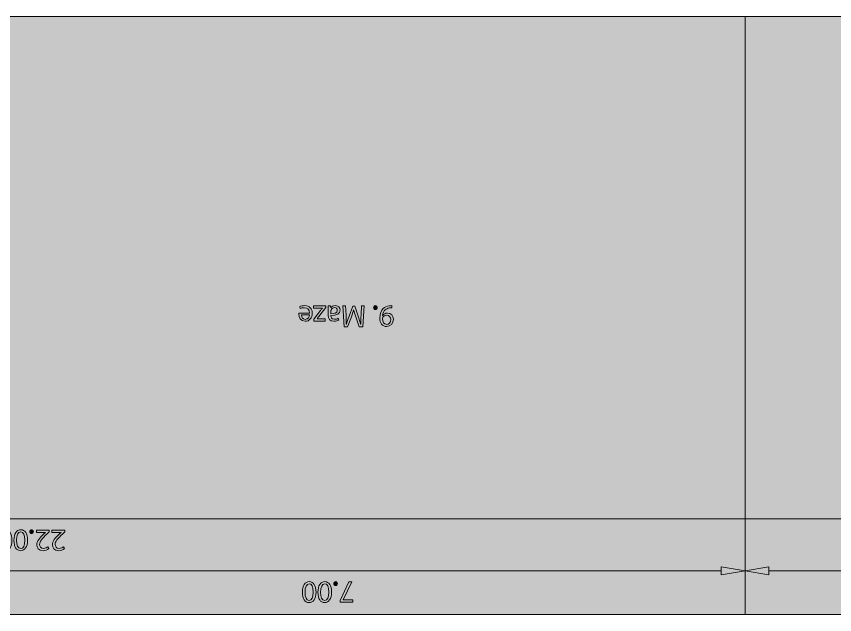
# Model space of a CAD drawing. Header units: centimetres. Extents: x -16.81 to -14.54, y 1.61 to 2.77.
# Drawn here: x -15.5059 to -15.2648, y 1.7457 to 1.922 of the extents above; entities that cross this region are included whole.
import ezdxf

# ---------------------------------------------------------------- set-up
doc = ezdxf.new("R2010")
doc.units = ezdxf.units.CM
doc.header["$MEASUREMENT"] = 0
for name, color, linetype, lineweight in [('0TEXT', 7, 'Continuous', 0), ('EXP BORDER', 7, 'Continuous', 0), ('EXP COTA', 7, 'Continuous', 0), ('EXP HATCH', 7, 'Continuous', 0)]:
    doc.layers.add(name, color=color, linetype=linetype, lineweight=lineweight)

# ---------------------------------------------------------------- blocks, each defined once
blk = doc.blocks.new('Block_67')
at = {"layer": 'EXP COTA', "true_color": 0x0000cc, "transparency": 33554687}
h = blk.add_hatch(color=172, dxfattribs=at)
h.dxf.hatch_style = 2
edge = h.paths.add_edge_path()
edge.add_spline(control_points=[(-15.20672, 1.75231), (-15.20672, 1.75386), (-15.2072, 1.75476), (-15.20793, 1.75476), (-15.20875, 1.75476), (-15.20915, 1.75379), (-15.20915, 1.75228), (-15.20915, 1.7508), (-15.20877, 1.74983), (-15.20794, 1.74983), (-15.20724, 1.74983), (-15.20672, 1.75069), (-15.20672, 1.75231)], knot_values=[0, 0, 0, 0, 1, 1, 1, 2, 2, 2, 3, 3, 3, 4, 4, 4, 4], degree=3, periodic=0)
edge = h.paths.add_edge_path()
edge.add_spline(control_points=[(-15.20994, 1.75224), (-15.20994, 1.75428), (-15.2092, 1.75538), (-15.20787, 1.75538), (-15.20672, 1.75538), (-15.20593, 1.75428), (-15.20591, 1.75231), (-15.20591, 1.75032), (-15.20677, 1.74921), (-15.20798, 1.74921), (-15.20924, 1.74921), (-15.20994, 1.75035), (-15.20994, 1.75224)], knot_values=[0, 0, 0, 0, 1, 1, 1, 2, 2, 2, 3, 3, 3, 4, 4, 4, 4], degree=3, periodic=0)
h = blk.add_hatch(color=172, dxfattribs=at)
h.dxf.hatch_style = 2
edge = h.paths.add_edge_path()
edge.add_spline(control_points=[(-15.20212, 1.75231), (-15.20212, 1.75386), (-15.20259, 1.75476), (-15.20333, 1.75476), (-15.20415, 1.75476), (-15.20455, 1.75379), (-15.20455, 1.75228), (-15.20455, 1.7508), (-15.20417, 1.74983), (-15.20334, 1.74983), (-15.20264, 1.74983), (-15.20212, 1.75069), (-15.20212, 1.75231)], knot_values=[0, 0, 0, 0, 1, 1, 1, 2, 2, 2, 3, 3, 3, 4, 4, 4, 4], degree=3, periodic=0)
edge = h.paths.add_edge_path()
edge.add_spline(control_points=[(-15.20534, 1.75224), (-15.20534, 1.75428), (-15.2046, 1.75538), (-15.20328, 1.75538), (-15.20212, 1.75538), (-15.20133, 1.75428), (-15.20131, 1.75231), (-15.20131, 1.75032), (-15.20217, 1.74921), (-15.20338, 1.74921), (-15.20464, 1.74921), (-15.20534, 1.75035), (-15.20534, 1.75224)], knot_values=[0, 0, 0, 0, 1, 1, 1, 2, 2, 2, 3, 3, 3, 4, 4, 4, 4], degree=3, periodic=0)
h = blk.add_hatch(color=172, dxfattribs=at)
h.dxf.hatch_style = 2
edge = h.paths.add_edge_path()
edge.add_spline(control_points=[(-15.19961, 1.75479), (-15.19961, 1.75445), (-15.19983, 1.75421), (-15.20014, 1.75421), (-15.20047, 1.75421), (-15.20069, 1.75445), (-15.20069, 1.75479), (-15.20069, 1.75514), (-15.20048, 1.75538), (-15.20014, 1.75538), (-15.19981, 1.75538), (-15.19961, 1.75514), (-15.19961, 1.75479)], knot_values=[0, 0, 0, 0, 1, 1, 1, 2, 2, 2, 3, 3, 3, 4, 4, 4, 4], degree=3, periodic=0)
h = blk.add_hatch(color=172, dxfattribs=at)
h.dxf.hatch_style = 2
edge = h.paths.add_edge_path()
edge.add_spline(control_points=[(-15.19849, 1.75001), (-15.19849, 1.75001), (-15.19621, 1.75001), (-15.19621, 1.75001), (-15.19621, 1.75001), (-15.19599, 1.75152), (-15.19599, 1.75152), (-15.19613, 1.75152), (-15.19625, 1.75149), (-15.19647, 1.75149), (-15.19694, 1.75149), (-15.19738, 1.75159), (-15.19776, 1.75183), (-15.19823, 1.75207), (-15.19861, 1.75259), (-15.19861, 1.75335), (-15.19861, 1.75452), (-15.19768, 1.75538), (-15.19639, 1.75538), (-15.19575, 1.75538), (-15.1952, 1.75521), (-15.1949, 1.755), (-15.1949, 1.755), (-15.19511, 1.75438), (-15.19511, 1.75438), (-15.19535, 1.75455), (-15.19583, 1.75472), (-15.19639, 1.75472), (-15.19714, 1.75472), (-15.1978, 1.75424), (-15.1978, 1.75345), (-15.19778, 1.75266), (-15.19726, 1.75211), (-15.19608, 1.75211), (-15.19575, 1.75211), (-15.19547, 1.75214), (-15.19525, 1.75218), (-15.19525, 1.75218), (-15.19564, 1.74932), (-15.19564, 1.74932), (-15.19564, 1.74932), (-15.19849, 1.74932), (-15.19849, 1.74932), (-15.19849, 1.74932), (-15.19849, 1.75001), (-15.19849, 1.75001)], knot_values=[0, 0, 0, 0, 1, 1, 1, 2, 2, 2, 3, 3, 3, 4, 4, 4, 5, 5, 5, 6, 6, 6, 7, 7, 7, 8, 8, 8, 9, 9, 9, 10, 10, 10, 11, 11, 11, 12, 12, 12, 13, 13, 13, 14, 14, 14, 15, 15, 15, 15], degree=3, periodic=0)
at = {"layer": 'EXP COTA'}
for points, knots in [([(-15.20994, 1.75224), (-15.20994, 1.75428), (-15.2092, 1.75538), (-15.20787, 1.75538), (-15.20672, 1.75538), (-15.20593, 1.75428), (-15.20591, 1.75231), (-15.20591, 1.75032), (-15.20677, 1.74921), (-15.20798, 1.74921), (-15.20924, 1.74921), (-15.20994, 1.75035), (-15.20994, 1.75224)], [0, 0, 0, 0, 1, 1, 1, 2, 2, 2, 3, 3, 3, 4, 4, 4, 4]), ([(-15.20534, 1.75224), (-15.20534, 1.75428), (-15.2046, 1.75538), (-15.20328, 1.75538), (-15.20212, 1.75538), (-15.20133, 1.75428), (-15.20131, 1.75231), (-15.20131, 1.75032), (-15.20217, 1.74921), (-15.20338, 1.74921), (-15.20464, 1.74921), (-15.20534, 1.75035), (-15.20534, 1.75224)], [0, 0, 0, 0, 1, 1, 1, 2, 2, 2, 3, 3, 3, 4, 4, 4, 4]), ([(-15.19961, 1.75479), (-15.19961, 1.75445), (-15.19983, 1.75421), (-15.20014, 1.75421), (-15.20047, 1.75421), (-15.20069, 1.75445), (-15.20069, 1.75479), (-15.20069, 1.75514), (-15.20048, 1.75538), (-15.20014, 1.75538), (-15.19981, 1.75538), (-15.19961, 1.75514), (-15.19961, 1.75479)], [0, 0, 0, 0, 1, 1, 1, 2, 2, 2, 3, 3, 3, 4, 4, 4, 4]), ([(-15.19849, 1.75001), (-15.19849, 1.75001), (-15.19621, 1.75001), (-15.19621, 1.75001), (-15.19621, 1.75001), (-15.19599, 1.75152), (-15.19599, 1.75152), (-15.19613, 1.75152), (-15.19625, 1.75149), (-15.19647, 1.75149), (-15.19694, 1.75149), (-15.19738, 1.75159), (-15.19776, 1.75183), (-15.19823, 1.75207), (-15.19861, 1.75259), (-15.19861, 1.75335), (-15.19861, 1.75452), (-15.19768, 1.75538), (-15.19639, 1.75538), (-15.19575, 1.75538), (-15.1952, 1.75521), (-15.1949, 1.755), (-15.1949, 1.755), (-15.19511, 1.75438), (-15.19511, 1.75438), (-15.19535, 1.75455), (-15.19583, 1.75472), (-15.19639, 1.75472), (-15.19714, 1.75472), (-15.1978, 1.75424), (-15.1978, 1.75345), (-15.19778, 1.75266), (-15.19726, 1.75211), (-15.19608, 1.75211), (-15.19575, 1.75211), (-15.19547, 1.75214), (-15.19525, 1.75218), (-15.19525, 1.75218), (-15.19564, 1.74932), (-15.19564, 1.74932), (-15.19564, 1.74932), (-15.19849, 1.74932), (-15.19849, 1.74932), (-15.19849, 1.74932), (-15.19849, 1.75001), (-15.19849, 1.75001)], [0, 0, 0, 0, 1, 1, 1, 2, 2, 2, 3, 3, 3, 4, 4, 4, 5, 5, 5, 6, 6, 6, 7, 7, 7, 8, 8, 8, 9, 9, 9, 10, 10, 10, 11, 11, 11, 12, 12, 12, 13, 13, 13, 14, 14, 14, 15, 15, 15, 15]), ([(-15.20672, 1.75231), (-15.20672, 1.75386), (-15.2072, 1.75476), (-15.20793, 1.75476), (-15.20875, 1.75476), (-15.20915, 1.75379), (-15.20915, 1.75228), (-15.20915, 1.7508), (-15.20877, 1.74983), (-15.20794, 1.74983), (-15.20724, 1.74983), (-15.20672, 1.75069), (-15.20672, 1.75231)], [0, 0, 0, 0, 1, 1, 1, 2, 2, 2, 3, 3, 3, 4, 4, 4, 4]), ([(-15.20212, 1.75231), (-15.20212, 1.75386), (-15.20259, 1.75476), (-15.20333, 1.75476), (-15.20415, 1.75476), (-15.20455, 1.75379), (-15.20455, 1.75228), (-15.20455, 1.7508), (-15.20417, 1.74983), (-15.20334, 1.74983), (-15.20264, 1.74983), (-15.20212, 1.75069), (-15.20212, 1.75231)], [0, 0, 0, 0, 1, 1, 1, 2, 2, 2, 3, 3, 3, 4, 4, 4, 4])]:
    blk.add_open_spline(points, degree=3, knots=knots, dxfattribs=at)
blk = doc.blocks.new('Block_66')
at = {"layer": 'EXP COTA'}
blk.add_blockref('Block_67', (0, 0), dxfattribs=at)
blk = doc.blocks.new('Block_65')
at = {"layer": 'EXP COTA', "true_color": 0x0000cc, "transparency": 33554687}
h = blk.add_hatch(color=172, dxfattribs=at)
h.dxf.hatch_style = 2
h.paths.add_polyline_path([(-15.28412, 1.75738), (-15.28412, 1.75973), (-15.29117, 1.75855)])
h = blk.add_hatch(color=172, dxfattribs=at)
h.dxf.hatch_style = 2
h.paths.add_polyline_path([(-15.12184, 1.75738), (-15.12184, 1.75973), (-15.11478, 1.75855)])
at = {"layer": 'EXP COTA', "color": 172, "lineweight": 0, "true_color": 0x0000cc}
for p, q in [((-15.29117, 1.74742), (-15.29117, 1.76561)), ((-15.11478, 1.74742), (-15.11478, 1.76561)), ((-15.12184, 1.75855), (-15.28412, 1.75855))]:
    blk.add_line(p, q, dxfattribs=at)
at = {"layer": 'EXP COTA'}
for points in [[(-15.28412, 1.75738), (-15.28412, 1.75973), (-15.29117, 1.75855), (-15.29117, 1.75855)], [(-15.12184, 1.75738), (-15.12184, 1.75973), (-15.11478, 1.75855), (-15.11478, 1.75855)]]:
    blk.add_lwpolyline(points, close=True, dxfattribs=at)
blk.add_blockref('Block_66', (0, 0), dxfattribs=at)
blk = doc.blocks.new('Block_70')
at = {"layer": 'EXP COTA', "true_color": 0x0000cc, "transparency": 33554687}
h = blk.add_hatch(color=172, dxfattribs=at)
h.dxf.hatch_style = 2
edge = h.paths.add_edge_path()
edge.add_spline(control_points=[(-15.41839, 1.75231), (-15.41839, 1.75386), (-15.41887, 1.75476), (-15.41959, 1.75476), (-15.42042, 1.75476), (-15.42082, 1.75379), (-15.42082, 1.75228), (-15.42082, 1.7508), (-15.42044, 1.74983), (-15.41961, 1.74983), (-15.4189, 1.74983), (-15.41839, 1.75069), (-15.41839, 1.75231)], knot_values=[0, 0, 0, 0, 1, 1, 1, 2, 2, 2, 3, 3, 3, 4, 4, 4, 4], degree=3, periodic=0)
edge = h.paths.add_edge_path()
edge.add_spline(control_points=[(-15.42161, 1.75224), (-15.42161, 1.75428), (-15.42087, 1.75538), (-15.41954, 1.75538), (-15.41839, 1.75538), (-15.41759, 1.75428), (-15.41758, 1.75231), (-15.41758, 1.75032), (-15.41844, 1.74921), (-15.41964, 1.74921), (-15.4209, 1.74921), (-15.42161, 1.75035), (-15.42161, 1.75224)], knot_values=[0, 0, 0, 0, 1, 1, 1, 2, 2, 2, 3, 3, 3, 4, 4, 4, 4], degree=3, periodic=0)
h = blk.add_hatch(color=172, dxfattribs=at)
h.dxf.hatch_style = 2
edge = h.paths.add_edge_path()
edge.add_spline(control_points=[(-15.41379, 1.75231), (-15.41379, 1.75386), (-15.41425, 1.75476), (-15.41499, 1.75476), (-15.41582, 1.75476), (-15.41622, 1.75379), (-15.41622, 1.75228), (-15.41622, 1.7508), (-15.41584, 1.74983), (-15.41501, 1.74983), (-15.4143, 1.74983), (-15.41379, 1.75069), (-15.41379, 1.75231)], knot_values=[0, 0, 0, 0, 1, 1, 1, 2, 2, 2, 3, 3, 3, 4, 4, 4, 4], degree=3, periodic=0)
edge = h.paths.add_edge_path()
edge.add_spline(control_points=[(-15.41701, 1.75224), (-15.41701, 1.75428), (-15.41627, 1.75538), (-15.41494, 1.75538), (-15.41379, 1.75538), (-15.413, 1.75428), (-15.41298, 1.75231), (-15.41298, 1.75032), (-15.41384, 1.74921), (-15.41505, 1.74921), (-15.4163, 1.74921), (-15.41701, 1.75035), (-15.41701, 1.75224)], knot_values=[0, 0, 0, 0, 1, 1, 1, 2, 2, 2, 3, 3, 3, 4, 4, 4, 4], degree=3, periodic=0)
h = blk.add_hatch(color=172, dxfattribs=at)
h.dxf.hatch_style = 2
edge = h.paths.add_edge_path()
edge.add_spline(control_points=[(-15.41127, 1.75479), (-15.41127, 1.75445), (-15.4115, 1.75421), (-15.41181, 1.75421), (-15.41213, 1.75421), (-15.41236, 1.75445), (-15.41236, 1.75479), (-15.41236, 1.75514), (-15.41215, 1.75538), (-15.41181, 1.75538), (-15.41148, 1.75538), (-15.41127, 1.75514), (-15.41127, 1.75479)], knot_values=[0, 0, 0, 0, 1, 1, 1, 2, 2, 2, 3, 3, 3, 4, 4, 4, 4], degree=3, periodic=0)
h = blk.add_hatch(color=172, dxfattribs=at)
h.dxf.hatch_style = 2
edge = h.paths.add_edge_path()
edge.add_spline(control_points=[(-15.41046, 1.74932), (-15.41046, 1.74932), (-15.41046, 1.74987), (-15.41046, 1.74987), (-15.41046, 1.74987), (-15.40788, 1.75528), (-15.40788, 1.75528), (-15.40788, 1.75528), (-15.40704, 1.75528), (-15.40704, 1.75528), (-15.40704, 1.75528), (-15.40962, 1.75001), (-15.40962, 1.75001), (-15.40962, 1.75001), (-15.40671, 1.75001), (-15.40671, 1.75001), (-15.40671, 1.75001), (-15.40671, 1.74932), (-15.40671, 1.74932), (-15.40671, 1.74932), (-15.41046, 1.74932), (-15.41046, 1.74932)], knot_values=[0, 0, 0, 0, 1, 1, 1, 2, 2, 2, 3, 3, 3, 4, 4, 4, 5, 5, 5, 6, 6, 6, 7, 7, 7, 7], degree=3, periodic=0)
at = {"layer": 'EXP COTA'}
for points, knots in [([(-15.42161, 1.75224), (-15.42161, 1.75428), (-15.42087, 1.75538), (-15.41954, 1.75538), (-15.41839, 1.75538), (-15.41759, 1.75428), (-15.41758, 1.75231), (-15.41758, 1.75032), (-15.41844, 1.74921), (-15.41964, 1.74921), (-15.4209, 1.74921), (-15.42161, 1.75035), (-15.42161, 1.75224)], [0, 0, 0, 0, 1, 1, 1, 2, 2, 2, 3, 3, 3, 4, 4, 4, 4]), ([(-15.41701, 1.75224), (-15.41701, 1.75428), (-15.41627, 1.75538), (-15.41494, 1.75538), (-15.41379, 1.75538), (-15.413, 1.75428), (-15.41298, 1.75231), (-15.41298, 1.75032), (-15.41384, 1.74921), (-15.41505, 1.74921), (-15.4163, 1.74921), (-15.41701, 1.75035), (-15.41701, 1.75224)], [0, 0, 0, 0, 1, 1, 1, 2, 2, 2, 3, 3, 3, 4, 4, 4, 4]), ([(-15.41127, 1.75479), (-15.41127, 1.75445), (-15.4115, 1.75421), (-15.41181, 1.75421), (-15.41213, 1.75421), (-15.41236, 1.75445), (-15.41236, 1.75479), (-15.41236, 1.75514), (-15.41215, 1.75538), (-15.41181, 1.75538), (-15.41148, 1.75538), (-15.41127, 1.75514), (-15.41127, 1.75479)], [0, 0, 0, 0, 1, 1, 1, 2, 2, 2, 3, 3, 3, 4, 4, 4, 4]), ([(-15.41839, 1.75231), (-15.41839, 1.75386), (-15.41887, 1.75476), (-15.41959, 1.75476), (-15.42042, 1.75476), (-15.42082, 1.75379), (-15.42082, 1.75228), (-15.42082, 1.7508), (-15.42044, 1.74983), (-15.41961, 1.74983), (-15.4189, 1.74983), (-15.41839, 1.75069), (-15.41839, 1.75231)], [0, 0, 0, 0, 1, 1, 1, 2, 2, 2, 3, 3, 3, 4, 4, 4, 4]), ([(-15.41379, 1.75231), (-15.41379, 1.75386), (-15.41425, 1.75476), (-15.41499, 1.75476), (-15.41582, 1.75476), (-15.41622, 1.75379), (-15.41622, 1.75228), (-15.41622, 1.7508), (-15.41584, 1.74983), (-15.41501, 1.74983), (-15.4143, 1.74983), (-15.41379, 1.75069), (-15.41379, 1.75231)], [0, 0, 0, 0, 1, 1, 1, 2, 2, 2, 3, 3, 3, 4, 4, 4, 4]), ([(-15.41046, 1.74932), (-15.41046, 1.74932), (-15.41046, 1.74987), (-15.41046, 1.74987), (-15.41046, 1.74987), (-15.40788, 1.75528), (-15.40788, 1.75528), (-15.40788, 1.75528), (-15.40704, 1.75528), (-15.40704, 1.75528), (-15.40704, 1.75528), (-15.40962, 1.75001), (-15.40962, 1.75001), (-15.40962, 1.75001), (-15.40671, 1.75001), (-15.40671, 1.75001), (-15.40671, 1.75001), (-15.40671, 1.74932), (-15.40671, 1.74932), (-15.40671, 1.74932), (-15.41046, 1.74932), (-15.41046, 1.74932)], [0, 0, 0, 0, 1, 1, 1, 2, 2, 2, 3, 3, 3, 4, 4, 4, 5, 5, 5, 6, 6, 6, 7, 7, 7, 7])]:
    blk.add_open_spline(points, degree=3, knots=knots, dxfattribs=at)
blk = doc.blocks.new('Block_69')
at = {"layer": 'EXP COTA'}
blk.add_blockref('Block_70', (0, 0), dxfattribs=at)
blk = doc.blocks.new('Block_68')
at = {"layer": 'EXP COTA', "true_color": 0x0000cc, "transparency": 33554687}
h = blk.add_hatch(color=172, dxfattribs=at)
h.dxf.hatch_style = 2
h.paths.add_polyline_path([(-15.29823, 1.75738), (-15.29823, 1.75973), (-15.29117, 1.75855)])
at = {"layer": 'EXP COTA', "color": 172, "lineweight": 0, "true_color": 0x0000cc}
for p, q in [((-15.29117, 1.74742), (-15.29117, 1.76561)), ((-15.29823, 1.75855), (-15.53106, 1.75855))]:
    blk.add_line(p, q, dxfattribs=at)
at = {"layer": 'EXP COTA'}
blk.add_lwpolyline([(-15.29823, 1.75738), (-15.29823, 1.75973), (-15.29117, 1.75855), (-15.29117, 1.75855)], close=True, dxfattribs=at)
blk.add_blockref('Block_69', (0, 0), dxfattribs=at)
blk = doc.blocks.new('Block_79')
at = {"layer": 'EXP COTA', "true_color": 0x0000cc, "transparency": 33554687}
h = blk.add_hatch(color=172, dxfattribs=at)
h.dxf.hatch_style = 2
edge = h.paths.add_edge_path()
edge.add_spline(control_points=[(-15.50798, 1.76761), (-15.50798, 1.76916), (-15.50844, 1.77006), (-15.50918, 1.77006), (-15.51001, 1.77006), (-15.51041, 1.76909), (-15.51041, 1.76758), (-15.51041, 1.76609), (-15.51003, 1.76513), (-15.5092, 1.76513), (-15.50849, 1.76513), (-15.50798, 1.76599), (-15.50798, 1.76761)], knot_values=[0, 0, 0, 0, 1, 1, 1, 2, 2, 2, 3, 3, 3, 4, 4, 4, 4], degree=3, periodic=0)
edge = h.paths.add_edge_path()
edge.add_spline(control_points=[(-15.5112, 1.76754), (-15.5112, 1.76957), (-15.51046, 1.77068), (-15.50913, 1.77068), (-15.50798, 1.77068), (-15.50718, 1.76957), (-15.50717, 1.76761), (-15.50717, 1.76561), (-15.50803, 1.76451), (-15.50923, 1.76451), (-15.51049, 1.76451), (-15.5112, 1.76565), (-15.5112, 1.76754)], knot_values=[0, 0, 0, 0, 1, 1, 1, 2, 2, 2, 3, 3, 3, 4, 4, 4, 4], degree=3, periodic=0)
h = blk.add_hatch(color=172, dxfattribs=at)
h.dxf.hatch_style = 2
edge = h.paths.add_edge_path()
edge.add_spline(control_points=[(-15.50338, 1.76761), (-15.50338, 1.76916), (-15.50386, 1.77006), (-15.50458, 1.77006), (-15.50541, 1.77006), (-15.50581, 1.76909), (-15.50581, 1.76758), (-15.50581, 1.76609), (-15.50543, 1.76513), (-15.5046, 1.76513), (-15.50389, 1.76513), (-15.50338, 1.76599), (-15.50338, 1.76761)], knot_values=[0, 0, 0, 0, 1, 1, 1, 2, 2, 2, 3, 3, 3, 4, 4, 4, 4], degree=3, periodic=0)
edge = h.paths.add_edge_path()
edge.add_spline(control_points=[(-15.5066, 1.76754), (-15.5066, 1.76957), (-15.50586, 1.77068), (-15.50453, 1.77068), (-15.50338, 1.77068), (-15.50259, 1.76957), (-15.50257, 1.76761), (-15.50257, 1.76561), (-15.50343, 1.76451), (-15.50464, 1.76451), (-15.50589, 1.76451), (-15.5066, 1.76565), (-15.5066, 1.76754)], knot_values=[0, 0, 0, 0, 1, 1, 1, 2, 2, 2, 3, 3, 3, 4, 4, 4, 4], degree=3, periodic=0)
h = blk.add_hatch(color=172, dxfattribs=at)
h.dxf.hatch_style = 2
edge = h.paths.add_edge_path()
edge.add_spline(control_points=[(-15.50086, 1.77009), (-15.50086, 1.76975), (-15.50109, 1.7695), (-15.50141, 1.7695), (-15.50172, 1.7695), (-15.50195, 1.76975), (-15.50195, 1.77009), (-15.50195, 1.77043), (-15.50174, 1.77068), (-15.5014, 1.77068), (-15.50107, 1.77068), (-15.50086, 1.77043), (-15.50086, 1.77009)], knot_values=[0, 0, 0, 0, 1, 1, 1, 2, 2, 2, 3, 3, 3, 4, 4, 4, 4], degree=3, periodic=0)
h = blk.add_hatch(color=172, dxfattribs=at)
h.dxf.hatch_style = 2
edge = h.paths.add_edge_path()
edge.add_spline(control_points=[(-15.49619, 1.77057), (-15.49619, 1.77057), (-15.49619, 1.77009), (-15.49619, 1.77009), (-15.49619, 1.77009), (-15.49683, 1.76947), (-15.49683, 1.76947), (-15.49835, 1.76802), (-15.49904, 1.76727), (-15.49904, 1.76637), (-15.49904, 1.76575), (-15.49874, 1.7652), (-15.49787, 1.7652), (-15.49731, 1.7652), (-15.49687, 1.76547), (-15.49659, 1.76568), (-15.49659, 1.76568), (-15.49633, 1.76513), (-15.49633, 1.76513), (-15.49675, 1.76478), (-15.49733, 1.76451), (-15.49802, 1.76451), (-15.49931, 1.76451), (-15.49985, 1.7654), (-15.49985, 1.76627), (-15.49985, 1.76733), (-15.49905, 1.76823), (-15.4978, 1.76944), (-15.4978, 1.76944), (-15.49731, 1.76988), (-15.49731, 1.76988), (-15.49731, 1.76988), (-15.49731, 1.76992), (-15.49731, 1.76992), (-15.49731, 1.76992), (-15.49998, 1.76992), (-15.49998, 1.76992), (-15.49998, 1.76992), (-15.49998, 1.77057), (-15.49998, 1.77057), (-15.49998, 1.77057), (-15.49619, 1.77057), (-15.49619, 1.77057)], knot_values=[0, 0, 0, 0, 1, 1, 1, 2, 2, 2, 3, 3, 3, 4, 4, 4, 5, 5, 5, 6, 6, 6, 7, 7, 7, 8, 8, 8, 9, 9, 9, 10, 10, 10, 11, 11, 11, 12, 12, 12, 13, 13, 13, 14, 14, 14, 14], degree=3, periodic=0)
h = blk.add_hatch(color=172, dxfattribs=at)
h.dxf.hatch_style = 2
edge = h.paths.add_edge_path()
edge.add_spline(control_points=[(-15.4916, 1.77057), (-15.4916, 1.77057), (-15.4916, 1.77009), (-15.4916, 1.77009), (-15.4916, 1.77009), (-15.49223, 1.76947), (-15.49223, 1.76947), (-15.49375, 1.76802), (-15.49444, 1.76727), (-15.49444, 1.76637), (-15.49444, 1.76575), (-15.49414, 1.7652), (-15.49327, 1.7652), (-15.49271, 1.7652), (-15.49227, 1.76547), (-15.49199, 1.76568), (-15.49199, 1.76568), (-15.49173, 1.76513), (-15.49173, 1.76513), (-15.49215, 1.76478), (-15.49273, 1.76451), (-15.49342, 1.76451), (-15.49471, 1.76451), (-15.49525, 1.7654), (-15.49525, 1.76627), (-15.49525, 1.76733), (-15.49445, 1.76823), (-15.4932, 1.76944), (-15.4932, 1.76944), (-15.49271, 1.76988), (-15.49271, 1.76988), (-15.49271, 1.76988), (-15.49271, 1.76992), (-15.49271, 1.76992), (-15.49271, 1.76992), (-15.49538, 1.76992), (-15.49538, 1.76992), (-15.49538, 1.76992), (-15.49538, 1.77057), (-15.49538, 1.77057), (-15.49538, 1.77057), (-15.4916, 1.77057), (-15.4916, 1.77057)], knot_values=[0, 0, 0, 0, 1, 1, 1, 2, 2, 2, 3, 3, 3, 4, 4, 4, 5, 5, 5, 6, 6, 6, 7, 7, 7, 8, 8, 8, 9, 9, 9, 10, 10, 10, 11, 11, 11, 12, 12, 12, 13, 13, 13, 14, 14, 14, 14], degree=3, periodic=0)
at = {"layer": 'EXP COTA'}
for points, knots in [([(-15.5112, 1.76754), (-15.5112, 1.76957), (-15.51046, 1.77068), (-15.50913, 1.77068), (-15.50798, 1.77068), (-15.50718, 1.76957), (-15.50717, 1.76761), (-15.50717, 1.76561), (-15.50803, 1.76451), (-15.50923, 1.76451), (-15.51049, 1.76451), (-15.5112, 1.76565), (-15.5112, 1.76754)], [0, 0, 0, 0, 1, 1, 1, 2, 2, 2, 3, 3, 3, 4, 4, 4, 4]), ([(-15.50798, 1.76761), (-15.50798, 1.76916), (-15.50844, 1.77006), (-15.50918, 1.77006), (-15.51001, 1.77006), (-15.51041, 1.76909), (-15.51041, 1.76758), (-15.51041, 1.76609), (-15.51003, 1.76513), (-15.5092, 1.76513), (-15.50849, 1.76513), (-15.50798, 1.76599), (-15.50798, 1.76761)], [0, 0, 0, 0, 1, 1, 1, 2, 2, 2, 3, 3, 3, 4, 4, 4, 4]), ([(-15.5066, 1.76754), (-15.5066, 1.76957), (-15.50586, 1.77068), (-15.50453, 1.77068), (-15.50338, 1.77068), (-15.50259, 1.76957), (-15.50257, 1.76761), (-15.50257, 1.76561), (-15.50343, 1.76451), (-15.50464, 1.76451), (-15.50589, 1.76451), (-15.5066, 1.76565), (-15.5066, 1.76754)], [0, 0, 0, 0, 1, 1, 1, 2, 2, 2, 3, 3, 3, 4, 4, 4, 4]), ([(-15.50338, 1.76761), (-15.50338, 1.76916), (-15.50386, 1.77006), (-15.50458, 1.77006), (-15.50541, 1.77006), (-15.50581, 1.76909), (-15.50581, 1.76758), (-15.50581, 1.76609), (-15.50543, 1.76513), (-15.5046, 1.76513), (-15.50389, 1.76513), (-15.50338, 1.76599), (-15.50338, 1.76761)], [0, 0, 0, 0, 1, 1, 1, 2, 2, 2, 3, 3, 3, 4, 4, 4, 4]), ([(-15.50086, 1.77009), (-15.50086, 1.76975), (-15.50109, 1.7695), (-15.50141, 1.7695), (-15.50172, 1.7695), (-15.50195, 1.76975), (-15.50195, 1.77009), (-15.50195, 1.77043), (-15.50174, 1.77068), (-15.5014, 1.77068), (-15.50107, 1.77068), (-15.50086, 1.77043), (-15.50086, 1.77009)], [0, 0, 0, 0, 1, 1, 1, 2, 2, 2, 3, 3, 3, 4, 4, 4, 4]), ([(-15.49619, 1.77057), (-15.49619, 1.77057), (-15.49619, 1.77009), (-15.49619, 1.77009), (-15.49619, 1.77009), (-15.49683, 1.76947), (-15.49683, 1.76947), (-15.49835, 1.76802), (-15.49904, 1.76727), (-15.49904, 1.76637), (-15.49904, 1.76575), (-15.49874, 1.7652), (-15.49787, 1.7652), (-15.49731, 1.7652), (-15.49687, 1.76547), (-15.49659, 1.76568), (-15.49659, 1.76568), (-15.49633, 1.76513), (-15.49633, 1.76513), (-15.49675, 1.76478), (-15.49733, 1.76451), (-15.49802, 1.76451), (-15.49931, 1.76451), (-15.49985, 1.7654), (-15.49985, 1.76627), (-15.49985, 1.76733), (-15.49905, 1.76823), (-15.4978, 1.76944), (-15.4978, 1.76944), (-15.49731, 1.76988), (-15.49731, 1.76988), (-15.49731, 1.76988), (-15.49731, 1.76992), (-15.49731, 1.76992), (-15.49731, 1.76992), (-15.49998, 1.76992), (-15.49998, 1.76992), (-15.49998, 1.76992), (-15.49998, 1.77057), (-15.49998, 1.77057), (-15.49998, 1.77057), (-15.49619, 1.77057), (-15.49619, 1.77057)], [0, 0, 0, 0, 1, 1, 1, 2, 2, 2, 3, 3, 3, 4, 4, 4, 5, 5, 5, 6, 6, 6, 7, 7, 7, 8, 8, 8, 9, 9, 9, 10, 10, 10, 11, 11, 11, 12, 12, 12, 13, 13, 13, 14, 14, 14, 14]), ([(-15.4916, 1.77057), (-15.4916, 1.77057), (-15.4916, 1.77009), (-15.4916, 1.77009), (-15.4916, 1.77009), (-15.49223, 1.76947), (-15.49223, 1.76947), (-15.49375, 1.76802), (-15.49444, 1.76727), (-15.49444, 1.76637), (-15.49444, 1.76575), (-15.49414, 1.7652), (-15.49327, 1.7652), (-15.49271, 1.7652), (-15.49227, 1.76547), (-15.49199, 1.76568), (-15.49199, 1.76568), (-15.49173, 1.76513), (-15.49173, 1.76513), (-15.49215, 1.76478), (-15.49273, 1.76451), (-15.49342, 1.76451), (-15.49471, 1.76451), (-15.49525, 1.7654), (-15.49525, 1.76627), (-15.49525, 1.76733), (-15.49445, 1.76823), (-15.4932, 1.76944), (-15.4932, 1.76944), (-15.49271, 1.76988), (-15.49271, 1.76988), (-15.49271, 1.76988), (-15.49271, 1.76992), (-15.49271, 1.76992), (-15.49271, 1.76992), (-15.49538, 1.76992), (-15.49538, 1.76992), (-15.49538, 1.76992), (-15.49538, 1.77057), (-15.49538, 1.77057), (-15.49538, 1.77057), (-15.4916, 1.77057), (-15.4916, 1.77057)], [0, 0, 0, 0, 1, 1, 1, 2, 2, 2, 3, 3, 3, 4, 4, 4, 5, 5, 5, 6, 6, 6, 7, 7, 7, 8, 8, 8, 9, 9, 9, 10, 10, 10, 11, 11, 11, 12, 12, 12, 13, 13, 13, 14, 14, 14, 14])]:
    blk.add_open_spline(points, degree=3, knots=knots, dxfattribs=at)
blk = doc.blocks.new('Block_78')
at = {"layer": 'EXP COTA'}
blk.add_blockref('Block_79', (0, 0), dxfattribs=at)
blk = doc.blocks.new('Block_77')
at = {"layer": 'EXP COTA', "color": 172, "lineweight": 0, "true_color": 0x0000cc}
blk.add_line((-15.12184, 1.77386), (-15.88384, 1.77386), dxfattribs=at)
at = {"layer": 'EXP COTA'}
blk.add_blockref('Block_78', (0, 0), dxfattribs=at)
blk = doc.blocks.new('Block_161')
at = {"layer": '0TEXT', "true_color": 0x333333, "transparency": 33554687}
h = blk.add_hatch(color=250, dxfattribs=at)
h.dxf.hatch_style = 2
edge = h.paths.add_edge_path()
edge.add_spline(control_points=[(-15.42185, 1.834), (-15.42185, 1.83348), (-15.42164, 1.83269), (-15.42073, 1.83269), (-15.41992, 1.83269), (-15.41956, 1.83345), (-15.41949, 1.834), (-15.41949, 1.834), (-15.42185, 1.834), (-15.42185, 1.834)], knot_values=[0, 0, 0, 0, 1, 1, 1, 2, 2, 2, 3, 3, 3, 3], degree=3, periodic=0)
edge = h.paths.add_edge_path()
edge.add_spline(control_points=[(-15.41949, 1.83458), (-15.41951, 1.83568), (-15.4202, 1.83613), (-15.42101, 1.83613), (-15.42157, 1.83613), (-15.42194, 1.83603), (-15.42223, 1.83589), (-15.42223, 1.83589), (-15.42237, 1.83648), (-15.42237, 1.83648), (-15.42209, 1.83658), (-15.42161, 1.83675), (-15.4209, 1.83675), (-15.41952, 1.83675), (-15.41871, 1.83586), (-15.41871, 1.83451), (-15.41871, 1.83317), (-15.41951, 1.83214), (-15.4208, 1.83214), (-15.42225, 1.83214), (-15.42262, 1.83338), (-15.42262, 1.8342), (-15.42262, 1.83438), (-15.42261, 1.83451), (-15.42259, 1.83458), (-15.42259, 1.83458), (-15.41949, 1.83458), (-15.41949, 1.83458)], knot_values=[0, 0, 0, 0, 1, 1, 1, 2, 2, 2, 3, 3, 3, 4, 4, 4, 5, 5, 5, 6, 6, 6, 7, 7, 7, 8, 8, 8, 9, 9, 9, 9], degree=3, periodic=0)
h = blk.add_hatch(color=250, dxfattribs=at)
h.dxf.hatch_style = 2
edge = h.paths.add_edge_path()
edge.add_spline(control_points=[(-15.41472, 1.83617), (-15.41472, 1.83617), (-15.41672, 1.83358), (-15.41672, 1.83358), (-15.41691, 1.83334), (-15.4171, 1.83314), (-15.41728, 1.83289), (-15.41728, 1.83289), (-15.41728, 1.83286), (-15.41728, 1.83286), (-15.41728, 1.83286), (-15.41489, 1.83286), (-15.41489, 1.83286), (-15.41489, 1.83286), (-15.41489, 1.83221), (-15.41489, 1.83221), (-15.41489, 1.83221), (-15.41827, 1.83221), (-15.41827, 1.83221), (-15.41827, 1.83221), (-15.41827, 1.83272), (-15.41827, 1.83272), (-15.41827, 1.83272), (-15.41629, 1.83531), (-15.41629, 1.83531), (-15.4161, 1.83555), (-15.41592, 1.83575), (-15.41572, 1.83599), (-15.41572, 1.83599), (-15.4183, 1.83599), (-15.4183, 1.83599), (-15.4183, 1.83599), (-15.4183, 1.83665), (-15.4183, 1.83665), (-15.4183, 1.83665), (-15.41472, 1.83665), (-15.41472, 1.83665), (-15.41472, 1.83665), (-15.41472, 1.83617), (-15.41472, 1.83617)], knot_values=[0, 0, 0, 0, 1, 1, 1, 2, 2, 2, 3, 3, 3, 4, 4, 4, 5, 5, 5, 6, 6, 6, 7, 7, 7, 8, 8, 8, 9, 9, 9, 10, 10, 10, 11, 11, 11, 12, 12, 12, 13, 13, 13, 13], degree=3, periodic=0)
h = blk.add_hatch(color=250, dxfattribs=at)
h.dxf.hatch_style = 2
edge = h.paths.add_edge_path()
edge.add_spline(control_points=[(-15.41318, 1.83438), (-15.41231, 1.83438), (-15.41131, 1.83451), (-15.41131, 1.83537), (-15.41131, 1.83589), (-15.41167, 1.83617), (-15.41207, 1.83617), (-15.41265, 1.83617), (-15.41301, 1.83579), (-15.41315, 1.83541), (-15.41317, 1.83534), (-15.41318, 1.83524), (-15.41318, 1.83517), (-15.41318, 1.83517), (-15.41318, 1.83438), (-15.41318, 1.83438)], knot_values=[0, 0, 0, 0, 1, 1, 1, 2, 2, 2, 3, 3, 3, 4, 4, 4, 5, 5, 5, 5], degree=3, periodic=0)
edge = h.paths.add_edge_path()
edge.add_spline(control_points=[(-15.41331, 1.83665), (-15.41331, 1.83665), (-15.41324, 1.8361), (-15.41324, 1.8361), (-15.41324, 1.8361), (-15.41322, 1.8361), (-15.41322, 1.8361), (-15.41298, 1.83644), (-15.4125, 1.83675), (-15.41186, 1.83675), (-15.41096, 1.83675), (-15.41051, 1.83613), (-15.41051, 1.83548), (-15.41051, 1.83441), (-15.41146, 1.83382), (-15.41317, 1.83382), (-15.41317, 1.83382), (-15.41317, 1.83376), (-15.41317, 1.83376), (-15.41317, 1.83338), (-15.41306, 1.83272), (-15.41217, 1.83272), (-15.41176, 1.83272), (-15.41132, 1.83286), (-15.41101, 1.83303), (-15.41101, 1.83303), (-15.41083, 1.83252), (-15.41083, 1.83252), (-15.41119, 1.83227), (-15.41172, 1.83214), (-15.41229, 1.83214), (-15.41363, 1.83214), (-15.41396, 1.83303), (-15.41396, 1.83393), (-15.41396, 1.83393), (-15.41396, 1.83558), (-15.41396, 1.83558), (-15.41396, 1.83596), (-15.41398, 1.83634), (-15.41405, 1.83665), (-15.41405, 1.83665), (-15.41331, 1.83665), (-15.41331, 1.83665)], knot_values=[0, 0, 0, 0, 1, 1, 1, 2, 2, 2, 3, 3, 3, 4, 4, 4, 5, 5, 5, 6, 6, 6, 7, 7, 7, 8, 8, 8, 9, 9, 9, 10, 10, 10, 11, 11, 11, 12, 12, 12, 13, 13, 13, 14, 14, 14, 14], degree=3, periodic=0)
h = blk.add_hatch(color=250, dxfattribs=at)
h.dxf.hatch_style = 2
edge = h.paths.add_edge_path()
edge.add_spline(control_points=[(-15.40874, 1.83393), (-15.40869, 1.83307), (-15.40864, 1.83203), (-15.40865, 1.83127), (-15.40865, 1.83127), (-15.40862, 1.83127), (-15.40862, 1.83127), (-15.40841, 1.832), (-15.40816, 1.83276), (-15.40785, 1.83362), (-15.40785, 1.83362), (-15.40676, 1.83661), (-15.40676, 1.83661), (-15.40676, 1.83661), (-15.40616, 1.83661), (-15.40616, 1.83661), (-15.40616, 1.83661), (-15.40516, 1.83369), (-15.40516, 1.83369), (-15.40487, 1.83279), (-15.40462, 1.832), (-15.40443, 1.83127), (-15.40443, 1.83127), (-15.40442, 1.83127), (-15.40442, 1.83127), (-15.4044, 1.83203), (-15.40437, 1.83307), (-15.4043, 1.834), (-15.4043, 1.834), (-15.40414, 1.83665), (-15.40414, 1.83665), (-15.40414, 1.83665), (-15.40338, 1.83665), (-15.40338, 1.83665), (-15.40338, 1.83665), (-15.40381, 1.83048), (-15.40381, 1.83048), (-15.40381, 1.83048), (-15.40483, 1.83048), (-15.40483, 1.83048), (-15.40483, 1.83048), (-15.40588, 1.83348), (-15.40588, 1.83348), (-15.40614, 1.83424), (-15.40635, 1.83489), (-15.4065, 1.83555), (-15.4065, 1.83555), (-15.40654, 1.83555), (-15.40654, 1.83555), (-15.40669, 1.83493), (-15.4069, 1.83424), (-15.40717, 1.83348), (-15.40717, 1.83348), (-15.40828, 1.83048), (-15.40828, 1.83048), (-15.40828, 1.83048), (-15.40929, 1.83048), (-15.40929, 1.83048), (-15.40929, 1.83048), (-15.40967, 1.83665), (-15.40967, 1.83665), (-15.40967, 1.83665), (-15.4089, 1.83665), (-15.4089, 1.83665), (-15.4089, 1.83665), (-15.40874, 1.83393), (-15.40874, 1.83393)], knot_values=[0, 0, 0, 0, 1, 1, 1, 2, 2, 2, 3, 3, 3, 4, 4, 4, 5, 5, 5, 6, 6, 6, 7, 7, 7, 8, 8, 8, 9, 9, 9, 10, 10, 10, 11, 11, 11, 12, 12, 12, 13, 13, 13, 14, 14, 14, 15, 15, 15, 16, 16, 16, 17, 17, 17, 18, 18, 18, 19, 19, 19, 20, 20, 20, 21, 21, 21, 22, 22, 22, 22], degree=3, periodic=0)
h = blk.add_hatch(color=250, dxfattribs=at)
h.dxf.hatch_style = 2
edge = h.paths.add_edge_path()
edge.add_spline(control_points=[(-15.39954, 1.83617), (-15.39954, 1.83582), (-15.39977, 1.83558), (-15.40009, 1.83558), (-15.4004, 1.83558), (-15.40063, 1.83582), (-15.40063, 1.83617), (-15.40063, 1.83651), (-15.40042, 1.83675), (-15.40008, 1.83675), (-15.39975, 1.83675), (-15.39954, 1.83651), (-15.39954, 1.83617)], knot_values=[0, 0, 0, 0, 1, 1, 1, 2, 2, 2, 3, 3, 3, 4, 4, 4, 4], degree=3, periodic=0)
h = blk.add_hatch(color=250, dxfattribs=at)
h.dxf.hatch_style = 2
edge = h.paths.add_edge_path()
edge.add_spline(control_points=[(-15.39558, 1.83265), (-15.39558, 1.83341), (-15.39603, 1.83393), (-15.39672, 1.83393), (-15.39727, 1.83393), (-15.39768, 1.83365), (-15.39789, 1.83331), (-15.39794, 1.83324), (-15.39797, 1.83314), (-15.39797, 1.833), (-15.39797, 1.832), (-15.3976, 1.83121), (-15.39675, 1.83121), (-15.39606, 1.83121), (-15.39558, 1.83183), (-15.39558, 1.83265)], knot_values=[0, 0, 0, 0, 1, 1, 1, 2, 2, 2, 3, 3, 3, 4, 4, 4, 5, 5, 5, 5], degree=3, periodic=0)
edge = h.paths.add_edge_path()
edge.add_spline(control_points=[(-15.39529, 1.8361), (-15.39546, 1.8361), (-15.39567, 1.8361), (-15.39594, 1.83606), (-15.39641, 1.83599), (-15.39684, 1.83579), (-15.39718, 1.83548), (-15.39758, 1.83513), (-15.39785, 1.83458), (-15.39797, 1.83389), (-15.39797, 1.83389), (-15.39794, 1.83389), (-15.39794, 1.83389), (-15.39761, 1.83431), (-15.39713, 1.83455), (-15.39655, 1.83455), (-15.39548, 1.83455), (-15.39479, 1.83372), (-15.39479, 1.83272), (-15.39479, 1.83159), (-15.3956, 1.83059), (-15.39682, 1.83059), (-15.39803, 1.83059), (-15.39878, 1.83159), (-15.39878, 1.8331), (-15.39878, 1.83441), (-15.39834, 1.83534), (-15.39775, 1.83589), (-15.3973, 1.83634), (-15.39667, 1.83661), (-15.39603, 1.83668), (-15.39574, 1.83675), (-15.39548, 1.83675), (-15.39529, 1.83675), (-15.39529, 1.83675), (-15.39529, 1.8361), (-15.39529, 1.8361)], knot_values=[0, 0, 0, 0, 1, 1, 1, 2, 2, 2, 3, 3, 3, 4, 4, 4, 5, 5, 5, 6, 6, 6, 7, 7, 7, 8, 8, 8, 9, 9, 9, 10, 10, 10, 11, 11, 11, 12, 12, 12, 12], degree=3, periodic=0)
at = {"layer": '0TEXT'}
for points, knots in [([(-15.41949, 1.83458), (-15.41951, 1.83568), (-15.4202, 1.83613), (-15.42101, 1.83613), (-15.42157, 1.83613), (-15.42194, 1.83603), (-15.42223, 1.83589), (-15.42223, 1.83589), (-15.42237, 1.83648), (-15.42237, 1.83648), (-15.42209, 1.83658), (-15.42161, 1.83675), (-15.4209, 1.83675), (-15.41952, 1.83675), (-15.41871, 1.83586), (-15.41871, 1.83451), (-15.41871, 1.83317), (-15.41951, 1.83214), (-15.4208, 1.83214), (-15.42225, 1.83214), (-15.42262, 1.83338), (-15.42262, 1.8342), (-15.42262, 1.83438), (-15.42261, 1.83451), (-15.42259, 1.83458), (-15.42259, 1.83458), (-15.41949, 1.83458), (-15.41949, 1.83458)], [0, 0, 0, 0, 1, 1, 1, 2, 2, 2, 3, 3, 3, 4, 4, 4, 5, 5, 5, 6, 6, 6, 7, 7, 7, 8, 8, 8, 9, 9, 9, 9]), ([(-15.41472, 1.83617), (-15.41472, 1.83617), (-15.41672, 1.83358), (-15.41672, 1.83358), (-15.41691, 1.83334), (-15.4171, 1.83314), (-15.41728, 1.83289), (-15.41728, 1.83289), (-15.41728, 1.83286), (-15.41728, 1.83286), (-15.41728, 1.83286), (-15.41489, 1.83286), (-15.41489, 1.83286), (-15.41489, 1.83286), (-15.41489, 1.83221), (-15.41489, 1.83221), (-15.41489, 1.83221), (-15.41827, 1.83221), (-15.41827, 1.83221), (-15.41827, 1.83221), (-15.41827, 1.83272), (-15.41827, 1.83272), (-15.41827, 1.83272), (-15.41629, 1.83531), (-15.41629, 1.83531), (-15.4161, 1.83555), (-15.41592, 1.83575), (-15.41572, 1.83599), (-15.41572, 1.83599), (-15.4183, 1.83599), (-15.4183, 1.83599), (-15.4183, 1.83599), (-15.4183, 1.83665), (-15.4183, 1.83665), (-15.4183, 1.83665), (-15.41472, 1.83665), (-15.41472, 1.83665), (-15.41472, 1.83665), (-15.41472, 1.83617), (-15.41472, 1.83617)], [0, 0, 0, 0, 1, 1, 1, 2, 2, 2, 3, 3, 3, 4, 4, 4, 5, 5, 5, 6, 6, 6, 7, 7, 7, 8, 8, 8, 9, 9, 9, 10, 10, 10, 11, 11, 11, 12, 12, 12, 13, 13, 13, 13]), ([(-15.41331, 1.83665), (-15.41331, 1.83665), (-15.41324, 1.8361), (-15.41324, 1.8361), (-15.41324, 1.8361), (-15.41322, 1.8361), (-15.41322, 1.8361), (-15.41298, 1.83644), (-15.4125, 1.83675), (-15.41186, 1.83675), (-15.41096, 1.83675), (-15.41051, 1.83613), (-15.41051, 1.83548), (-15.41051, 1.83441), (-15.41146, 1.83382), (-15.41317, 1.83382), (-15.41317, 1.83382), (-15.41317, 1.83376), (-15.41317, 1.83376), (-15.41317, 1.83338), (-15.41306, 1.83272), (-15.41217, 1.83272), (-15.41176, 1.83272), (-15.41132, 1.83286), (-15.41101, 1.83303), (-15.41101, 1.83303), (-15.41083, 1.83252), (-15.41083, 1.83252), (-15.41119, 1.83227), (-15.41172, 1.83214), (-15.41229, 1.83214), (-15.41363, 1.83214), (-15.41396, 1.83303), (-15.41396, 1.83393), (-15.41396, 1.83393), (-15.41396, 1.83558), (-15.41396, 1.83558), (-15.41396, 1.83596), (-15.41398, 1.83634), (-15.41405, 1.83665), (-15.41405, 1.83665), (-15.41331, 1.83665), (-15.41331, 1.83665)], [0, 0, 0, 0, 1, 1, 1, 2, 2, 2, 3, 3, 3, 4, 4, 4, 5, 5, 5, 6, 6, 6, 7, 7, 7, 8, 8, 8, 9, 9, 9, 10, 10, 10, 11, 11, 11, 12, 12, 12, 13, 13, 13, 14, 14, 14, 14]), ([(-15.41318, 1.83438), (-15.41231, 1.83438), (-15.41131, 1.83451), (-15.41131, 1.83537), (-15.41131, 1.83589), (-15.41167, 1.83617), (-15.41207, 1.83617), (-15.41265, 1.83617), (-15.41301, 1.83579), (-15.41315, 1.83541), (-15.41317, 1.83534), (-15.41318, 1.83524), (-15.41318, 1.83517), (-15.41318, 1.83517), (-15.41318, 1.83438), (-15.41318, 1.83438)], [0, 0, 0, 0, 1, 1, 1, 2, 2, 2, 3, 3, 3, 4, 4, 4, 5, 5, 5, 5]), ([(-15.40874, 1.83393), (-15.40869, 1.83307), (-15.40864, 1.83203), (-15.40865, 1.83127), (-15.40865, 1.83127), (-15.40862, 1.83127), (-15.40862, 1.83127), (-15.40841, 1.832), (-15.40816, 1.83276), (-15.40785, 1.83362), (-15.40785, 1.83362), (-15.40676, 1.83661), (-15.40676, 1.83661), (-15.40676, 1.83661), (-15.40616, 1.83661), (-15.40616, 1.83661), (-15.40616, 1.83661), (-15.40516, 1.83369), (-15.40516, 1.83369), (-15.40487, 1.83279), (-15.40462, 1.832), (-15.40443, 1.83127), (-15.40443, 1.83127), (-15.40442, 1.83127), (-15.40442, 1.83127), (-15.4044, 1.83203), (-15.40437, 1.83307), (-15.4043, 1.834), (-15.4043, 1.834), (-15.40414, 1.83665), (-15.40414, 1.83665), (-15.40414, 1.83665), (-15.40338, 1.83665), (-15.40338, 1.83665), (-15.40338, 1.83665), (-15.40381, 1.83048), (-15.40381, 1.83048), (-15.40381, 1.83048), (-15.40483, 1.83048), (-15.40483, 1.83048), (-15.40483, 1.83048), (-15.40588, 1.83348), (-15.40588, 1.83348), (-15.40614, 1.83424), (-15.40635, 1.83489), (-15.4065, 1.83555), (-15.4065, 1.83555), (-15.40654, 1.83555), (-15.40654, 1.83555), (-15.40669, 1.83493), (-15.4069, 1.83424), (-15.40717, 1.83348), (-15.40717, 1.83348), (-15.40828, 1.83048), (-15.40828, 1.83048), (-15.40828, 1.83048), (-15.40929, 1.83048), (-15.40929, 1.83048), (-15.40929, 1.83048), (-15.40967, 1.83665), (-15.40967, 1.83665), (-15.40967, 1.83665), (-15.4089, 1.83665), (-15.4089, 1.83665), (-15.4089, 1.83665), (-15.40874, 1.83393), (-15.40874, 1.83393)], [0, 0, 0, 0, 1, 1, 1, 2, 2, 2, 3, 3, 3, 4, 4, 4, 5, 5, 5, 6, 6, 6, 7, 7, 7, 8, 8, 8, 9, 9, 9, 10, 10, 10, 11, 11, 11, 12, 12, 12, 13, 13, 13, 14, 14, 14, 15, 15, 15, 16, 16, 16, 17, 17, 17, 18, 18, 18, 19, 19, 19, 20, 20, 20, 21, 21, 21, 22, 22, 22, 22]), ([(-15.39954, 1.83617), (-15.39954, 1.83582), (-15.39977, 1.83558), (-15.40009, 1.83558), (-15.4004, 1.83558), (-15.40063, 1.83582), (-15.40063, 1.83617), (-15.40063, 1.83651), (-15.40042, 1.83675), (-15.40008, 1.83675), (-15.39975, 1.83675), (-15.39954, 1.83651), (-15.39954, 1.83617)], [0, 0, 0, 0, 1, 1, 1, 2, 2, 2, 3, 3, 3, 4, 4, 4, 4]), ([(-15.39529, 1.8361), (-15.39546, 1.8361), (-15.39567, 1.8361), (-15.39594, 1.83606), (-15.39641, 1.83599), (-15.39684, 1.83579), (-15.39718, 1.83548), (-15.39758, 1.83513), (-15.39785, 1.83458), (-15.39797, 1.83389), (-15.39797, 1.83389), (-15.39794, 1.83389), (-15.39794, 1.83389), (-15.39761, 1.83431), (-15.39713, 1.83455), (-15.39655, 1.83455), (-15.39548, 1.83455), (-15.39479, 1.83372), (-15.39479, 1.83272), (-15.39479, 1.83159), (-15.3956, 1.83059), (-15.39682, 1.83059), (-15.39803, 1.83059), (-15.39878, 1.83159), (-15.39878, 1.8331), (-15.39878, 1.83441), (-15.39834, 1.83534), (-15.39775, 1.83589), (-15.3973, 1.83634), (-15.39667, 1.83661), (-15.39603, 1.83668), (-15.39574, 1.83675), (-15.39548, 1.83675), (-15.39529, 1.83675), (-15.39529, 1.83675), (-15.39529, 1.8361), (-15.39529, 1.8361)], [0, 0, 0, 0, 1, 1, 1, 2, 2, 2, 3, 3, 3, 4, 4, 4, 5, 5, 5, 6, 6, 6, 7, 7, 7, 8, 8, 8, 9, 9, 9, 10, 10, 10, 11, 11, 11, 12, 12, 12, 12]), ([(-15.42185, 1.834), (-15.42185, 1.83348), (-15.42164, 1.83269), (-15.42073, 1.83269), (-15.41992, 1.83269), (-15.41956, 1.83345), (-15.41949, 1.834), (-15.41949, 1.834), (-15.42185, 1.834), (-15.42185, 1.834)], [0, 0, 0, 0, 1, 1, 1, 2, 2, 2, 3, 3, 3, 3]), ([(-15.39558, 1.83265), (-15.39558, 1.83341), (-15.39603, 1.83393), (-15.39672, 1.83393), (-15.39727, 1.83393), (-15.39768, 1.83365), (-15.39789, 1.83331), (-15.39794, 1.83324), (-15.39797, 1.83314), (-15.39797, 1.833), (-15.39797, 1.832), (-15.3976, 1.83121), (-15.39675, 1.83121), (-15.39606, 1.83121), (-15.39558, 1.83183), (-15.39558, 1.83265)], [0, 0, 0, 0, 1, 1, 1, 2, 2, 2, 3, 3, 3, 4, 4, 4, 5, 5, 5, 5])]:
    blk.add_open_spline(points, degree=3, knots=knots, dxfattribs=at)
blk = doc.blocks.new('Block_160')
at = {"layer": '0TEXT'}
blk.add_blockref('Block_161', (0, 0), dxfattribs=at)

msp = doc.modelspace()

# ---------------------------------------------------------------- hatches: boundary and pattern name
at = {"layer": 'EXP HATCH', "true_color": 0xa953a0, "transparency": 33554687}
h = msp.add_hatch(color=215, dxfattribs=at)
edge = h.paths.add_edge_path()
edge.add_spline(control_points=[(-15.89089, 1.74565), (-15.89089, 1.74565), (-15.7145, 1.74565), (-15.7145, 1.74565), (-15.7145, 1.74565), (-15.7145, 1.92204), (-15.7145, 1.92204), (-15.7145, 1.92204), (-15.89089, 1.92204), (-15.89089, 1.92204), (-15.89089, 1.92204), (-15.89089, 1.74565), (-15.89089, 1.74565)], knot_values=[0, 0, 0, 0, 1, 1, 1, 2, 2, 2, 3, 3, 3, 4, 4, 4, 4], degree=3, periodic=0)
edge = h.paths.add_edge_path()
edge.add_spline(control_points=[(-15.7145, 1.74565), (-15.7145, 1.74565), (-15.53812, 1.74565), (-15.53812, 1.74565), (-15.53812, 1.74565), (-15.53812, 1.92204), (-15.53812, 1.92204), (-15.53812, 1.92204), (-15.7145, 1.92204), (-15.7145, 1.92204), (-15.7145, 1.92204), (-15.7145, 1.74565), (-15.7145, 1.74565)], knot_values=[0, 0, 0, 0, 1, 1, 1, 2, 2, 2, 3, 3, 3, 4, 4, 4, 4], degree=3, periodic=0)
edge.add_line((-15.7145, 1.74565), (-15.7145, 1.74565))
edge = h.paths.add_edge_path()
edge.add_spline(control_points=[(-15.53812, 1.74565), (-15.53812, 1.74565), (-15.29117, 1.74565), (-15.29117, 1.74565), (-15.29117, 1.74565), (-15.29117, 1.92204), (-15.29117, 1.92204), (-15.29117, 1.92204), (-15.53812, 1.92204), (-15.53812, 1.92204), (-15.53812, 1.92204), (-15.53812, 1.74565), (-15.53812, 1.74565)], knot_values=[0, 0, 0, 0, 1, 1, 1, 2, 2, 2, 3, 3, 3, 4, 4, 4, 4], degree=3, periodic=0)
edge.add_line((-15.53812, 1.74565), (-15.53812, 1.74565))
edge = h.paths.add_edge_path()
edge.add_spline(control_points=[(-15.29117, 1.74565), (-15.29117, 1.74565), (-15.11478, 1.74565), (-15.11478, 1.74565), (-15.11478, 1.74565), (-15.11478, 1.92204), (-15.11478, 1.92204), (-15.11478, 1.92204), (-15.29117, 1.92204), (-15.29117, 1.92204), (-15.29117, 1.92204), (-15.29117, 1.74565), (-15.29117, 1.74565)], knot_values=[0, 0, 0, 0, 1, 1, 1, 2, 2, 2, 3, 3, 3, 4, 4, 4, 4], degree=3, periodic=0)
edge.add_line((-15.29117, 1.74565), (-15.29117, 1.74565))

# ---------------------------------------------------------------- linework, layer by layer
at = {"layer": 'EXP BORDER', "color": 253, "lineweight": 0, "true_color": 0xadadad}
for points in [[(-15.29117, 1.74565), (-15.53812, 1.74565), (-15.53812, 1.92204), (-15.29117, 1.92204)], [(-15.11478, 1.74565), (-15.29117, 1.74565), (-15.29117, 1.92204), (-15.11478, 1.92204)]]:
    msp.add_lwpolyline(points, close=True, dxfattribs=at)
at = {"layer": 'EXP HATCH'}
for points in [[(-15.53812, 1.74565), (-15.53812, 1.74565), (-15.29117, 1.74565), (-15.29117, 1.74565), (-15.29117, 1.74565), (-15.29117, 1.92204), (-15.29117, 1.92204), (-15.29117, 1.92204), (-15.53812, 1.92204), (-15.53812, 1.92204), (-15.53812, 1.92204), (-15.53812, 1.74565), (-15.53812, 1.74565)], [(-15.29117, 1.74565), (-15.29117, 1.74565), (-15.11478, 1.74565), (-15.11478, 1.74565), (-15.11478, 1.74565), (-15.11478, 1.92204), (-15.11478, 1.92204), (-15.11478, 1.92204), (-15.29117, 1.92204), (-15.29117, 1.92204), (-15.29117, 1.92204), (-15.29117, 1.74565), (-15.29117, 1.74565)]]:
    msp.add_open_spline(points, degree=3, knots=[0, 0, 0, 0, 1, 1, 1, 2, 2, 2, 3, 3, 3, 4, 4, 4, 4], dxfattribs=at)

# ---------------------------------------------------------------- block references
at = {"layer": '0TEXT'}
msp.add_blockref('Block_160', (0, 0), dxfattribs=at)
at = {"layer": 'EXP COTA'}
for name in ['Block_77', 'Block_68', 'Block_65']:
    msp.add_blockref(name, (0, 0), dxfattribs=at)

doc.saveas('drawing.dxf')
